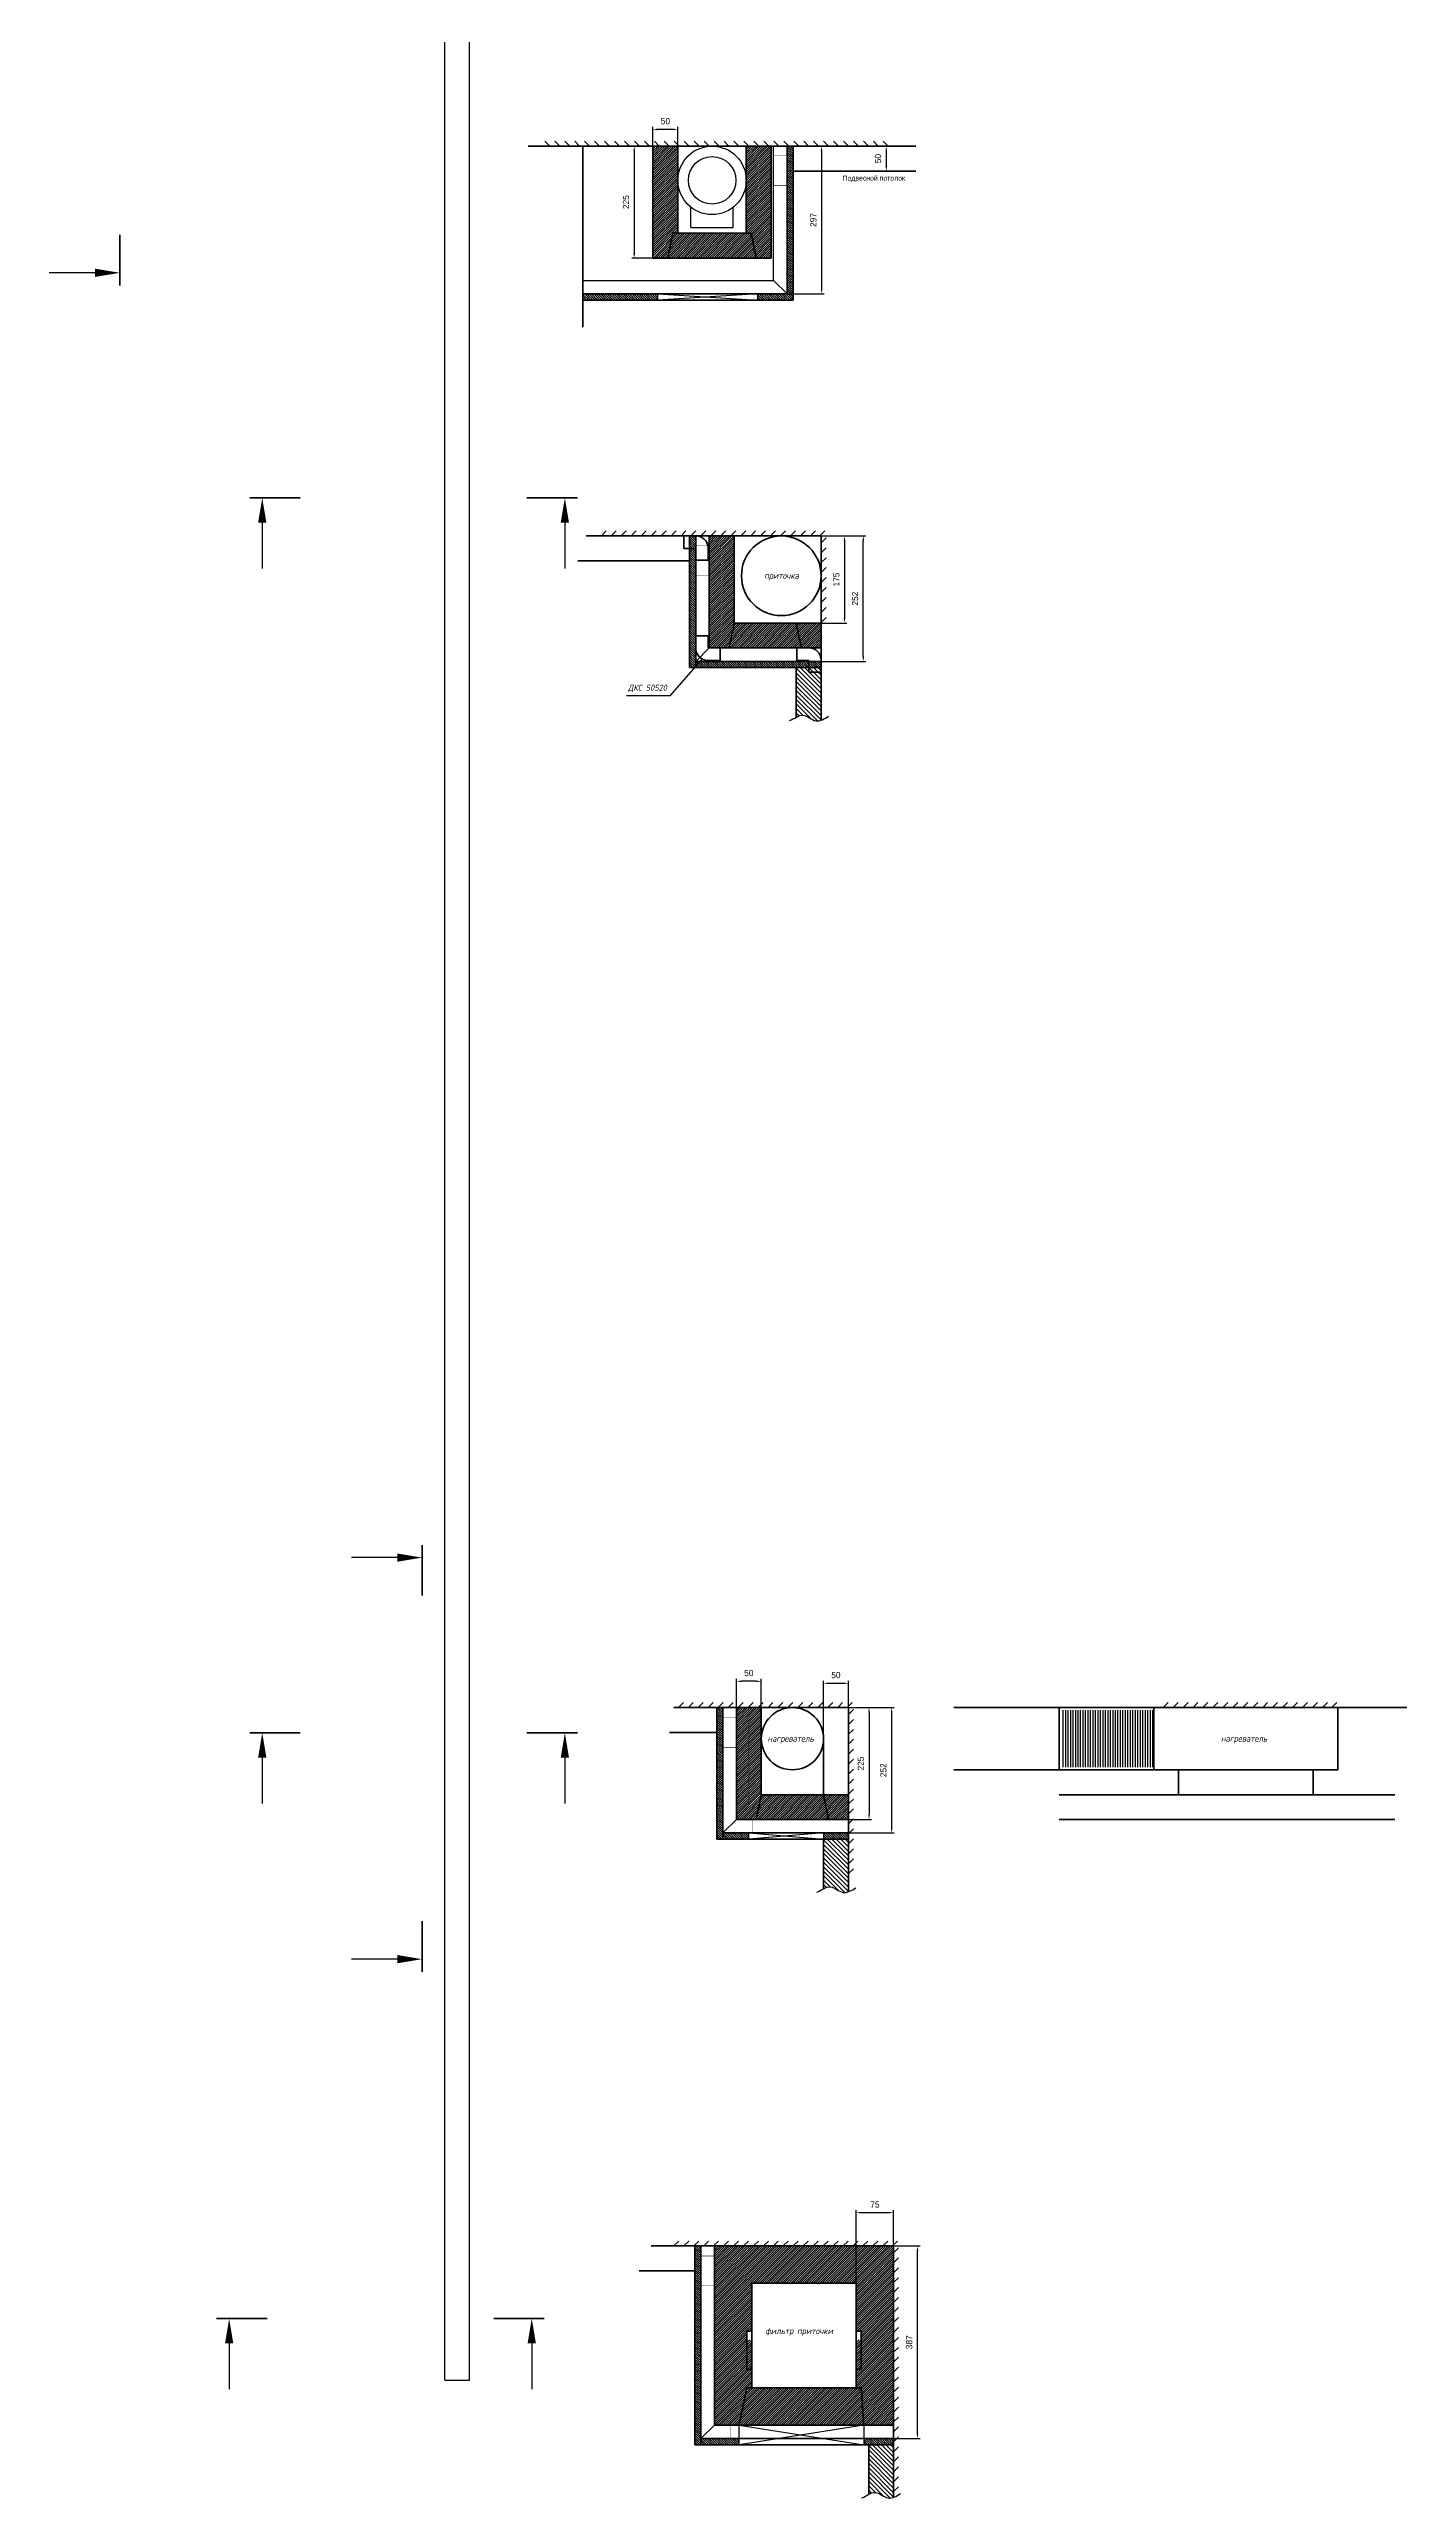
# Model space of a CAD drawing. Header units: millimetres. Extents: x 4451 to 17509, y 2501 to 27511.
# Drawn here: x 7056 to 9784, y 2501 to 7424 of the extents above; entities that cross this region are included whole.
import ezdxf

# ---------------------------------------------------------------- set-up
doc = ezdxf.new("R2010")
doc.units = ezdxf.units.MM
doc.header["$PDMODE"] = 34
doc.header["$PDSIZE"] = 50
doc.layers.add('10 Перегородки', color=7, linetype='Continuous')
doc.layers.add('12 Разрезы', color=7, linetype='Continuous')
doc.styles.get("Standard").update_dxf_attribs({"font": 'Ubuntu-R.ttf'})
doc.styles.add('ГОСТ-ISOCPEUR', font='isocpeui.ttf', dxfattribs={"width": 0.8})
doc.dimstyles.new('ISO-25', dxfattribs={"dimtxt": 2.5, "dimasz": 2.5, "dimexe": 1.25, "dimexo": 0.625, "dimtad": 1, "dimtxsty": 'Standard', "dimcen": 2.5, "dimadec": 0, "dimazin": 0, "dimtfac": 1, "dimtmove": 0, "dimatfit": 3, "dimfxl": 1, "dimarcsym": 0})

# ---------------------------------------------------------------- blocks, each defined once
blk = doc.blocks.new('*D345')
at = {"layer": '12 Разрезы', "color": 0, "lineweight": -2}
for p, q in [((8752.8, 3009.6), (8805.9, 3009.6)), ((8800.9, 2632.6), (8800.9, 2999.6)), ((8752.8, 2622.6), (8805.9, 2622.6))]:
    blk.add_line(p, q, dxfattribs=at)
at = {"layer": '12 Разрезы', "color": 0}
for points in [[(8802.5, 2999.6), (8799.2, 2999.6), (8800.9, 3009.6)], [(8799.2, 2632.6), (8802.5, 2632.6), (8800.9, 2622.6)]]:
    blk.add_solid(points, dxfattribs=at)
at = {"layer": 'Defpoints', "color": 0}
for p in [(8752.8, 3009.6), (8800.9, 3009.6), (8752.8, 2622.6)]:
    blk.add_point(p, dxfattribs=at)
at = {"layer": '12 Разрезы', "color": 0, "insert": (8784.3, 2816.1), "char_height": 12.5, "attachment_point": 5, "rotation": 90}
blk.add_mtext('387', dxfattribs=at)
blk = doc.blocks.new('*D349')
at = {"layer": '12 Разрезы', "color": 0, "lineweight": -2}
for p, q in [((8662, 4091.5), (8754, 4091.5)), ((8749, 3849.5), (8749, 4081.5)), ((8662, 3839.5), (8754, 3839.5))]:
    blk.add_line(p, q, dxfattribs=at)
at = {"layer": '12 Разрезы', "color": 0}
for points in [[(8750.6, 4081.5), (8747.3, 4081.5), (8749, 4091.5)], [(8747.3, 3849.5), (8750.6, 3849.5), (8749, 3839.5)]]:
    blk.add_solid(points, dxfattribs=at)
at = {"layer": 'Defpoints', "color": 0}
for p in [(8662, 4091.5), (8749, 4091.5), (8662, 3839.5)]:
    blk.add_point(p, dxfattribs=at)
at = {"layer": '12 Разрезы', "color": 0, "insert": (8732.4, 3965.5), "char_height": 12.5, "attachment_point": 5, "rotation": 90}
blk.add_mtext('252', dxfattribs=at)
blk = doc.blocks.new('*D351')
at = {"layer": '12 Разрезы', "color": 0, "lineweight": -2}
for p, q in [((8607.3, 6445.7), (8697, 6445.7)), ((8692, 6203.7), (8692, 6435.7)), ((8607.3, 6193.7), (8697, 6193.7))]:
    blk.add_line(p, q, dxfattribs=at)
at = {"layer": '12 Разрезы', "color": 0}
for points in [[(8693.7, 6435.7), (8690.3, 6435.7), (8692, 6445.7)], [(8690.3, 6203.7), (8693.7, 6203.7), (8692, 6193.7)]]:
    blk.add_solid(points, dxfattribs=at)
at = {"layer": 'Defpoints', "color": 0}
for p in [(8607.3, 6445.7), (8692, 6445.7), (8607.3, 6193.7)]:
    blk.add_point(p, dxfattribs=at)
at = {"layer": '12 Разрезы', "color": 0, "insert": (8675.5, 6319.7), "char_height": 12.5, "attachment_point": 5, "rotation": 90}
blk.add_mtext('252', dxfattribs=at)
blk = doc.blocks.new('ДКС 50520')
at = {"lineweight": -2}
for p, q in [((-1462.9, -328.8), (-1437.9, -328.8)), ((-1462.9, -353.3), (-1462.9, -328.8)), ((-1437.9, -328.8), (-1437.9, -352.8)), ((-1438.4, -377.8), (-1413.9, -377.8)), ((-1437.9, -352.8), (-1413.9, -352.8)), ((-1413.9, -377.8), (-1413.9, -352.8))]:
    blk.add_line(p, q, dxfattribs=at)
blk.add_arc((-1438.4, -353.3), 24.5, 180, 270, dxfattribs=at)
blk = doc.blocks.new('*D411')
at = {"layer": '12 Разрезы', "color": 0, "lineweight": -2}
for p, q in [((8797.4, 7229), (8733.1, 7229)), ((8738.1, 7219), (8738.1, 7189)), ((8797.4, 7179), (8733.1, 7179))]:
    blk.add_line(p, q, dxfattribs=at)
at = {"layer": '12 Разрезы', "color": 0}
for points in [[(8739.8, 7219), (8736.5, 7219), (8738.1, 7229)], [(8736.5, 7189), (8739.8, 7189), (8738.1, 7179)]]:
    blk.add_solid(points, dxfattribs=at)
at = {"layer": 'Defpoints', "color": 0}
for p in [(8797.4, 7229), (8738.1, 7179), (8797.4, 7179)]:
    blk.add_point(p, dxfattribs=at)
at = {"layer": '12 Разрезы', "color": 0, "insert": (8721.6, 7204), "char_height": 12.5, "attachment_point": 5, "rotation": 90}
blk.add_mtext('50', dxfattribs=at)
blk = doc.blocks.new('*D412')
at = {"layer": '12 Разрезы', "color": 0, "lineweight": -2}
for p, q in [((8538.8, 7229), (8613.2, 7229)), ((8608.2, 7219), (8608.2, 6942)), ((8538.8, 6932), (8613.2, 6932))]:
    blk.add_line(p, q, dxfattribs=at)
at = {"layer": '12 Разрезы', "color": 0}
for points in [[(8609.8, 7219), (8606.5, 7219), (8608.2, 7229)], [(8606.5, 6942), (8609.8, 6942), (8608.2, 6932)]]:
    blk.add_solid(points, dxfattribs=at)
at = {"layer": 'Defpoints', "color": 0}
for p in [(8538.8, 7229), (8538.8, 6932), (8608.2, 6932)]:
    blk.add_point(p, dxfattribs=at)
at = {"layer": '12 Разрезы', "color": 0, "insert": (8591.8, 7080.5), "char_height": 12.5, "attachment_point": 5, "rotation": 90}
blk.add_mtext('297', dxfattribs=at)
blk = doc.blocks.new('*D413')
at = {"layer": '12 Разрезы', "color": 0, "lineweight": -2}
for p, q in [((8612, 4029), (8612, 4145.2)), ((8622, 4140.2), (8652, 4140.2)), ((8662, 4029), (8662, 4145.2))]:
    blk.add_line(p, q, dxfattribs=at)
at = {"layer": '12 Разрезы', "color": 0}
for points in [[(8622, 4141.9), (8622, 4138.5), (8612, 4140.2)], [(8652, 4138.5), (8652, 4141.9), (8662, 4140.2)]]:
    blk.add_solid(points, dxfattribs=at)
at = {"layer": 'Defpoints', "color": 0}
for p in [(8662, 4140.2), (8612, 4029), (8662, 4029)]:
    blk.add_point(p, dxfattribs=at)
at = {"layer": '12 Разрезы', "color": 0, "insert": (8637, 4156.7), "char_height": 12.5, "attachment_point": 5}
blk.add_mtext('50', dxfattribs=at)
blk = doc.blocks.new('*D414')
at = {"layer": '12 Разрезы', "color": 0, "lineweight": -2}
for p, q in [((8437, 4091.5), (8437, 4149.2)), ((8477, 4144.2), (8447, 4144.2)), ((8487, 4091.5), (8487, 4149.2))]:
    blk.add_line(p, q, dxfattribs=at)
at = {"layer": '12 Разрезы', "color": 0}
for points in [[(8447, 4145.9), (8447, 4142.6), (8437, 4144.2)], [(8477, 4142.6), (8477, 4145.9), (8487, 4144.2)]]:
    blk.add_solid(points, dxfattribs=at)
at = {"layer": 'Defpoints', "color": 0}
for p in [(8437, 4144.2), (8437, 4091.5), (8487, 4091.5)]:
    blk.add_point(p, dxfattribs=at)
at = {"layer": '12 Разрезы', "color": 0, "insert": (8462, 4160.8), "char_height": 12.5, "attachment_point": 5}
blk.add_mtext('50', dxfattribs=at)
blk = doc.blocks.new('*D415')
at = {"layer": '12 Разрезы', "color": 0, "lineweight": -2}
for p, q in [((8677.8, 2934.6), (8677.8, 3081.6)), ((8687.8, 3076.6), (8742.8, 3076.6)), ((8752.8, 2935.9), (8752.8, 3081.6))]:
    blk.add_line(p, q, dxfattribs=at)
at = {"layer": '12 Разрезы', "color": 0}
for points in [[(8687.8, 3078.2), (8687.8, 3074.9), (8677.8, 3076.6)], [(8742.8, 3074.9), (8742.8, 3078.2), (8752.8, 3076.6)]]:
    blk.add_solid(points, dxfattribs=at)
at = {"layer": 'Defpoints', "color": 0}
for p in [(8752.8, 3076.6), (8677.8, 2934.6), (8752.8, 2935.9)]:
    blk.add_point(p, dxfattribs=at)
at = {"layer": '12 Разрезы', "color": 0, "insert": (8715.3, 3092.9), "char_height": 12.5, "attachment_point": 5}
blk.add_mtext('75', dxfattribs=at)
blk = doc.blocks.new('*D417')
at = {"layer": '12 Разрезы', "color": 0, "lineweight": -2}
for p, q in [((8662, 4091.5), (8708.5, 4091.5)), ((8703.5, 4081.5), (8703.5, 3876.5)), ((8662, 3866.5), (8708.5, 3866.5))]:
    blk.add_line(p, q, dxfattribs=at)
at = {"layer": '12 Разрезы', "color": 0}
for points in [[(8705.1, 4081.5), (8701.8, 4081.5), (8703.5, 4091.5)], [(8701.8, 3876.5), (8705.1, 3876.5), (8703.5, 3866.5)]]:
    blk.add_solid(points, dxfattribs=at)
at = {"layer": 'Defpoints', "color": 0}
for p in [(8662, 4091.5), (8662, 3866.5), (8703.5, 3866.5)]:
    blk.add_point(p, dxfattribs=at)
at = {"layer": '12 Разрезы', "color": 0, "insert": (8686.9, 3979), "char_height": 12.5, "attachment_point": 5, "rotation": 90}
blk.add_mtext('225', dxfattribs=at)
blk = doc.blocks.new('*D418')
at = {"layer": '12 Разрезы', "color": 0, "lineweight": -2}
for p, q in [((8607.3, 6445.7), (8659.2, 6445.7)), ((8654.2, 6435.7), (8654.2, 6280.7)), ((8607.3, 6270.7), (8659.2, 6270.7))]:
    blk.add_line(p, q, dxfattribs=at)
at = {"layer": '12 Разрезы', "color": 0}
for points in [[(8655.9, 6435.7), (8652.5, 6435.7), (8654.2, 6445.7)], [(8652.5, 6280.7), (8655.9, 6280.7), (8654.2, 6270.7)]]:
    blk.add_solid(points, dxfattribs=at)
at = {"layer": 'Defpoints', "color": 0}
for p in [(8607.3, 6445.7), (8607.3, 6270.7), (8654.2, 6270.7)]:
    blk.add_point(p, dxfattribs=at)
at = {"layer": '12 Разрезы', "color": 0, "insert": (8637.8, 6358.2), "char_height": 12.5, "attachment_point": 5, "rotation": 90}
blk.add_mtext('175', dxfattribs=at)
blk = doc.blocks.new('*D419')
at = {"layer": '12 Разрезы', "color": 0, "lineweight": -2}
for p, q in [((8269.5, 7229), (8269.5, 7267.6)), ((8309.5, 7262.6), (8279.5, 7262.6)), ((8319.5, 7229), (8319.5, 7267.6))]:
    blk.add_line(p, q, dxfattribs=at)
at = {"layer": '12 Разрезы', "color": 0}
for points in [[(8279.5, 7264.3), (8279.5, 7260.9), (8269.5, 7262.6)], [(8309.5, 7260.9), (8309.5, 7264.3), (8319.5, 7262.6)]]:
    blk.add_solid(points, dxfattribs=at)
at = {"layer": 'Defpoints', "color": 0}
for p in [(8269.5, 7262.6), (8269.5, 7229), (8319.5, 7229)]:
    blk.add_point(p, dxfattribs=at)
at = {"layer": '12 Разрезы', "color": 0, "insert": (8294.5, 7279.1), "char_height": 12.5, "attachment_point": 5}
blk.add_mtext('50', dxfattribs=at)
blk = doc.blocks.new('*D420')
at = {"layer": '12 Разрезы', "color": 0, "lineweight": -2}
for p, q in [((8269.5, 7229), (8226.8, 7229)), ((8231.8, 7219), (8231.8, 7014)), ((8269.5, 7004), (8226.8, 7004))]:
    blk.add_line(p, q, dxfattribs=at)
at = {"layer": '12 Разрезы', "color": 0}
for points in [[(8233.5, 7219), (8230.1, 7219), (8231.8, 7229)], [(8230.1, 7014), (8233.5, 7014), (8231.8, 7004)]]:
    blk.add_solid(points, dxfattribs=at)
at = {"layer": 'Defpoints', "color": 0}
for p in [(8269.5, 7229), (8231.8, 7004), (8269.5, 7004)]:
    blk.add_point(p, dxfattribs=at)
at = {"layer": '12 Разрезы', "color": 0, "insert": (8215.3, 7116.5), "char_height": 12.5, "attachment_point": 5, "rotation": 90}
blk.add_mtext('225', dxfattribs=at)

msp = doc.modelspace()

# ---------------------------------------------------------------- hatches: boundary and pattern name
at = {"layer": '12 Разрезы'}
h = msp.add_hatch(dxfattribs=at)
h.set_pattern_fill('ANSI31', color=252, angle=90, style=0)
h.paths.add_polyline_path([(8279.261, 6919.503), (8279.261, 6932.003), (8128.761, 6932.003), (8128.761, 6919.503)])
h.paths.add_polyline_path([(8551.261, 6919.503), (8551.261, 7229.003), (8538.761, 7229.003), (8538.761, 6932.003), (8479.261, 6932.003), (8479.261, 6919.503)])
h = msp.add_hatch(dxfattribs=at)
h.set_pattern_fill('ANSI31', color=252, style=0)
h.paths.add_polyline_path([(8319.511, 7004.003), (8319.511, 7229.003), (8269.511, 7229.003), (8269.511, 7004.003)])
h.paths.add_polyline_path([(8457.011, 7004.003), (8457.011, 7054.003), (8319.511, 7054.003), (8319.511, 7004.003)])
h.paths.add_polyline_path([(8507.011, 7004.003), (8507.011, 7229.003), (8457.011, 7229.003), (8457.011, 7004.003)])
h = msp.add_hatch(dxfattribs=at)
h.set_pattern_fill('ANSI31', color=252, angle=90, style=0)
h.set_pattern_definition([(135, (-1874.4603, 2347.1784), (-2.245064, -2.245064), [])])
h.paths.add_polyline_path([(8355.286, 6181.233), (8355.286, 6445.733), (8342.786, 6445.733), (8342.786, 6181.233)])
h.paths.add_polyline_path([(8607.286, 6181.233), (8607.286, 6193.733), (8579.286, 6193.733), (8355.286, 6193.733), (8355.286, 6181.233)])
h = msp.add_hatch(dxfattribs=at)
h.set_pattern_fill('ANSI31', color=252, style=0)
h.set_pattern_definition([(45, (-54.7523, 2354.2743), (-2.245064, 2.245064), [])])
h.paths.add_polyline_path([(8391.786, 6425.733), (8391.786, 6445.733), (8382.286, 6445.733), (8382.286, 6425.733)])
h.paths.add_polyline_path([(8432.286, 6235.733), (8432.286, 6445.733), (8391.786, 6445.733), (8391.786, 6417.733), (8391.786, 6235.733)])
h.paths.add_polyline_path([(8391.786, 6365.733), (8391.786, 6425.733), (8382.286, 6425.733), (8382.286, 6365.733)])
h.paths.add_polyline_path([(8391.786, 6268.733), (8391.786, 6365.733), (8382.286, 6365.733), (8382.286, 6268.733)])
h.paths.add_polyline_path([(8391.786, 6235.733), (8391.786, 6268.733), (8382.286, 6268.733), (8382.286, 6226.233)])
h.paths.add_polyline_path([(8391.786, 6220.733), (8391.786, 6235.733), (8382.286, 6226.233), (8382.286, 6220.733)])
h.paths.add_polyline_path([(8432.286, 6220.733), (8432.286, 6235.733), (8391.786, 6235.733), (8391.786, 6220.733)])
h.paths.add_polyline_path([(8607.286, 6235.733), (8607.286, 6270.733), (8432.286, 6270.733), (8432.286, 6235.733), (8601.786, 6235.733)])
h.paths.add_polyline_path([(8607.286, 6220.733), (8607.286, 6235.733), (8601.786, 6235.733), (8432.286, 6235.733), (8432.286, 6220.733)])
at = {"layer": '12 Разрезы', "lineweight": -2}
h = msp.add_hatch(dxfattribs=at)
h.set_pattern_fill('ANSI31', color=256, scale=2, angle=90, style=0)
h.set_pattern_definition([(135, (-145.535, 3558.61), (-4.490128, -4.490128), [])])
edge = h.paths.add_edge_path()
edge.add_line((8607.286, 6075.563), (8607.286, 6181.233))
edge.add_line((8607.286, 6181.233), (8607.286, 6181.233))
edge.add_line((8607.286, 6181.233), (8557.286, 6181.233))
edge.add_line((8557.286, 6181.233), (8557.286, 6081.563))
edge.add_spline(control_points=[(8557.286, 6081.563), (8562.009, 6084.029), (8575.265, 6089.514), (8590.984, 6072.293), (8603.733, 6074.329), (8607.286, 6075.563)], knot_values=[14.45205463, 14.45205463, 14.45205463, 14.45205463, 29.60531731, 57.29009986, 68.23790694, 68.23790694, 68.23790694, 68.23790694], degree=3, periodic=0)
at = {"layer": '12 Разрезы'}
h = msp.add_hatch(dxfattribs=at)
h.set_pattern_fill('ANSI31', color=252, angle=90, style=0)
h.paths.add_polyline_path([(8410.039, 3826.959), (8410.039, 4091.459), (8397.539, 4091.459), (8397.539, 3826.959)])
h.paths.add_polyline_path([(8462.039, 3826.959), (8462.039, 3839.459), (8410.039, 3839.459), (8410.039, 3826.959)])
h.paths.add_polyline_path([(8662.039, 3826.959), (8662.039, 3839.459), (8612.039, 3839.459), (8612.039, 3826.959)])
h = msp.add_hatch(dxfattribs=at)
h.set_pattern_fill('ANSI31', color=252, style=0)
h.paths.add_polyline_path([(8446.539, 4071.459), (8446.539, 4091.459), (8437.039, 4091.459), (8437.039, 4071.459)])
h.paths.add_polyline_path([(8487.039, 3881.459), (8487.039, 4091.459), (8446.539, 4091.459), (8446.539, 4063.459), (8446.539, 3881.459)])
h.paths.add_polyline_path([(8446.539, 4011.459), (8446.539, 4071.459), (8437.039, 4071.459), (8437.039, 4011.459)])
h.paths.add_polyline_path([(8446.539, 3914.459), (8446.539, 4011.459), (8437.039, 4011.459), (8437.039, 3914.459)])
h.paths.add_polyline_path([(8446.539, 3881.459), (8446.539, 3914.459), (8437.039, 3914.459), (8437.039, 3871.959)])
h.paths.add_polyline_path([(8446.539, 3866.459), (8446.539, 3881.459), (8437.039, 3871.959), (8437.039, 3866.459)])
h.paths.add_polyline_path([(8487.039, 3866.459), (8487.039, 3881.459), (8446.539, 3881.459), (8446.539, 3866.459)])
h.paths.add_polyline_path([(8662.039, 3881.459), (8662.039, 3916.459), (8487.039, 3916.459), (8487.039, 3881.459), (8656.539, 3881.459)])
h.paths.add_polyline_path([(8662.039, 3866.459), (8662.039, 3881.459), (8656.539, 3881.459), (8487.039, 3881.459), (8487.039, 3866.459)])
at = {"layer": '12 Разрезы', "lineweight": -2}
h = msp.add_hatch(dxfattribs=at)
h.set_pattern_fill('ANSI31', color=256, scale=2, angle=90, style=0)
h.set_pattern_definition([(135, (-90.7825, 1204.336), (-4.490128, -4.490128), [])])
edge = h.paths.add_edge_path()
edge.add_line((8662.039, 3721.289), (8662.039, 3826.959))
edge.add_line((8662.039, 3826.959), (8662.039, 3826.959))
edge.add_line((8662.039, 3826.959), (8612.039, 3826.959))
edge.add_line((8612.039, 3826.959), (8612.039, 3727.289))
edge.add_spline(control_points=[(8612.039, 3727.289), (8616.762, 3729.754), (8630.018, 3735.239), (8645.736, 3718.019), (8658.486, 3720.055), (8662.039, 3721.289)], knot_values=[14.45205463, 14.45205463, 14.45205463, 14.45205463, 29.60531731, 57.29009986, 68.23790694, 68.23790694, 68.23790694, 68.23790694], degree=3, periodic=0)
at = {"layer": '12 Разрезы'}
h = msp.add_hatch(dxfattribs=at)
h.set_pattern_fill('ANSI31', color=252, angle=90, style=0)
h.paths.add_polyline_path([(8365.821, 2622.623), (8365.821, 3009.623), (8353.321, 3009.623), (8353.321, 2610.123), (8365.821, 2610.123)])
h.paths.add_polyline_path([(8442.821, 2610.123), (8442.821, 2622.623), (8365.821, 2622.623), (8365.821, 2610.123)])
h.paths.add_polyline_path([(8752.821, 2610.123), (8752.821, 2622.623), (8692.821, 2622.623), (8692.821, 2610.123)])
h = msp.add_hatch(dxfattribs=at)
h.set_pattern_fill('ANSI31', color=252, style=0)
h.set_pattern_definition([(45, (10026.686, 3090.6158), (-2.245064, 2.245064), [])])
h.paths.add_polyline_path([(8752.821, 2649.623), (8752.821, 3009.623), (8392.821, 3009.623), (8392.821, 2649.623)])
h.paths.add_polyline_path([(8457.821, 2820.866), (8457.821, 2838.381), (8467.821, 2838.381), (8467.821, 2934.623), (8677.821, 2934.623), (8677.821, 2838.381), (8687.821, 2838.381), (8687.821, 2820.866), (8677.821, 2820.866), (8677.821, 2724.623), (8467.821, 2724.623), (8467.821, 2820.866)], flags=16)
at = {"layer": '12 Разрезы', "lineweight": -2}
h = msp.add_hatch(dxfattribs=at)
h.set_pattern_fill('ANSI31', color=256, scale=2, angle=90, style=0)
h.set_pattern_definition([(135, (0, -12.5), (-4.490128, -4.490128), [])])
edge = h.paths.add_edge_path()
edge.add_line((8752.821, 2504.453), (8752.821, 2610.123))
edge.add_line((8752.821, 2610.123), (8752.821, 2610.123))
edge.add_line((8752.821, 2610.123), (8702.821, 2610.123))
edge.add_line((8702.821, 2610.123), (8702.821, 2510.453))
edge.add_spline(control_points=[(8702.821, 2510.453), (8707.544, 2512.919), (8720.8, 2518.404), (8736.518, 2501.183), (8749.268, 2503.219), (8752.821, 2504.453)], knot_values=[14.45205463, 14.45205463, 14.45205463, 14.45205463, 29.60531731, 57.29009986, 68.23790694, 68.23790694, 68.23790694, 68.23790694], degree=3, periodic=0)

# ---------------------------------------------------------------- linework, layer by layer
at = {"layer": '10 Перегородки', "color": 3, "linetype": 'Continuous', "ltscale": 10}
for p, q in [((7851.234, 2740.115), (7851.234, 7510.115)), ((7901.234, 2740.115), (7901.234, 7510.115)), ((7851.234, 2740.115), (7901.234, 2740.115))]:
    msp.add_line(p, q, dxfattribs=at)
at = {"layer": '12 Разрезы'}
for p, q in [((8052.229, 7238.96), (8062.187, 7229.003)), ((8072.229, 7238.96), (8082.187, 7229.003)), ((8092.229, 7238.96), (8102.187, 7229.003)), ((8112.229, 7238.96), (8122.187, 7229.003)), ((8132.229, 7238.96), (8142.187, 7229.003)), ((8152.229, 7238.96), (8162.187, 7229.003)), ((8172.229, 7238.96), (8182.187, 7229.003)), ((8192.229, 7238.96), (8202.187, 7229.003)), ((8212.229, 7238.96), (8222.187, 7229.003)), ((8232.229, 7238.96), (8242.187, 7229.003)), ((8252.229, 7238.96), (8262.187, 7229.003)), ((8272.229, 7238.96), (8282.187, 7229.003)), ((8292.229, 7238.96), (8302.187, 7229.003)), ((8312.229, 7238.96), (8322.187, 7229.003)), ((8332.229, 7238.96), (8342.187, 7229.003)), ((8352.229, 7238.96), (8362.187, 7229.003)), ((8372.229, 7238.96), (8382.187, 7229.003)), ((8392.229, 7238.96), (8402.187, 7229.003)), ((8412.229, 7238.96), (8422.187, 7229.003)), ((8432.229, 7238.96), (8442.187, 7229.003)), ((8452.229, 7238.96), (8462.187, 7229.003)), ((8472.229, 7238.96), (8482.187, 7229.003)), ((8492.229, 7238.96), (8502.187, 7229.003)), ((8512.229, 7238.96), (8522.187, 7229.003)), ((8532.229, 7238.96), (8542.187, 7229.003)), ((8552.229, 7238.96), (8562.187, 7229.003)), ((8572.229, 7238.96), (8582.187, 7229.003)), ((8592.229, 7238.96), (8602.187, 7229.003)), ((8612.229, 7238.96), (8622.187, 7229.003)), ((8632.229, 7238.96), (8642.187, 7229.003)), ((8652.229, 7238.96), (8662.187, 7229.003)), ((8672.229, 7238.96), (8682.187, 7229.003)), ((8692.229, 7238.96), (8702.187, 7229.003)), ((8712.229, 7238.96), (8722.187, 7229.003)), ((8732.229, 7238.96), (8742.187, 7229.003)), ((7148.28, 6974.454), (7056.203, 6974.454)), ((7484.583, 6472.247), (7484.583, 6380.169)), ((8092.438, 6472.247), (8092.438, 6380.169)), ((8175.755, 6455.691), (8165.798, 6445.733)), ((8195.755, 6455.691), (8185.798, 6445.733)), ((8215.755, 6455.691), (8205.798, 6445.733)), ((8235.755, 6455.691), (8225.798, 6445.733)), ((8255.755, 6455.691), (8245.798, 6445.733)), ((8275.755, 6455.691), (8265.798, 6445.733)), ((8295.755, 6455.691), (8285.798, 6445.733)), ((8315.755, 6455.691), (8305.798, 6445.733)), ((8335.755, 6455.691), (8325.798, 6445.733)), ((8355.755, 6455.691), (8345.798, 6445.733)), ((8375.755, 6455.691), (8365.798, 6445.733)), ((8395.755, 6455.691), (8385.798, 6445.733)), ((8415.755, 6455.691), (8405.798, 6445.733)), ((8435.755, 6455.691), (8425.798, 6445.733)), ((8455.755, 6455.691), (8445.798, 6445.733)), ((8475.755, 6455.691), (8465.798, 6445.733)), ((8495.755, 6455.691), (8485.798, 6445.733)), ((8515.755, 6455.691), (8505.798, 6445.733)), ((8535.755, 6455.691), (8525.798, 6445.733)), ((8555.755, 6455.691), (8545.798, 6445.733)), ((8575.755, 6455.691), (8565.798, 6445.733)), ((8595.755, 6455.691), (8585.798, 6445.733)), ((8614.83, 6455.691), (8604.872, 6445.733)), ((8617.244, 6441.994), (8607.286, 6432.037)), ((8617.244, 6421.994), (8607.286, 6412.037)), ((8617.244, 6401.994), (8607.286, 6392.037)), ((8617.244, 6381.994), (8607.286, 6372.037)), ((8617.244, 6361.994), (8607.286, 6352.037)), ((8617.244, 6341.994), (8607.286, 6332.037)), ((8617.244, 6321.994), (8607.286, 6312.037)), ((8617.244, 6301.994), (8607.286, 6292.037)), ((8617.244, 6281.994), (8607.286, 6272.037)), ((8368.132, 6198.683), (8303.374, 6124.38)), ((8303.374, 6124.38), (8215.972, 6124.38)), ((7755.711, 4392.804), (7663.634, 4392.804)), ((8330.508, 4101.416), (8320.55, 4091.459)), ((8350.508, 4101.416), (8340.55, 4091.459)), ((8370.508, 4101.416), (8360.55, 4091.459)), ((8390.508, 4101.416), (8380.55, 4091.459)), ((8410.508, 4101.416), (8400.55, 4091.459)), ((8430.508, 4101.416), (8420.55, 4091.459)), ((8450.508, 4101.416), (8440.55, 4091.459)), ((8470.508, 4101.416), (8460.55, 4091.459)), ((8490.508, 4101.416), (8480.55, 4091.459)), ((8510.508, 4101.416), (8500.55, 4091.459)), ((8530.508, 4101.416), (8520.55, 4091.459)), ((8550.508, 4101.416), (8540.55, 4091.459)), ((8570.508, 4101.416), (8560.55, 4091.459)), ((8590.508, 4101.416), (8580.55, 4091.459)), ((8610.508, 4101.416), (8600.55, 4091.459)), ((8630.508, 4101.416), (8620.55, 4091.459)), ((8650.508, 4101.416), (8640.55, 4091.459)), ((8669.582, 4101.416), (8659.625, 4091.459)), ((8671.996, 4087.72), (8662.039, 4077.762)), ((9092.948, 4086.459), (9092.948, 3971.459)), ((9097.948, 4086.459), (9097.948, 3971.459)), ((9102.948, 4086.459), (9102.948, 3971.459)), ((9107.948, 4086.459), (9107.948, 3971.459)), ((9112.948, 4086.459), (9112.948, 3971.459)), ((9117.948, 4086.459), (9117.948, 3971.459)), ((9122.948, 4086.459), (9122.948, 3971.459)), ((9127.948, 4086.459), (9127.948, 3971.459)), ((9132.948, 4086.459), (9132.948, 3971.459)), ((9137.948, 4086.459), (9137.948, 3971.459)), ((9142.948, 4086.459), (9142.948, 3971.459)), ((9147.948, 4086.459), (9147.948, 3971.459)), ((9152.948, 4086.459), (9152.948, 3971.459)), ((9157.948, 4086.459), (9157.948, 3971.459)), ((9162.948, 4086.459), (9162.948, 3971.459)), ((9167.948, 4086.459), (9167.948, 3971.459)), ((9172.948, 4086.459), (9172.948, 3971.459)), ((9177.948, 4086.459), (9177.948, 3971.459)), ((9182.948, 4086.459), (9182.948, 3971.459)), ((9187.948, 4086.459), (9187.948, 3971.459)), ((9192.948, 4086.459), (9192.948, 3971.459)), ((9197.948, 4086.459), (9197.948, 3971.459)), ((9202.948, 4086.459), (9202.948, 3971.459)), ((9207.948, 4086.459), (9207.948, 3971.459)), ((9212.948, 4086.459), (9212.948, 3971.459)), ((9217.948, 4086.459), (9217.948, 3971.459)), ((9222.948, 4086.459), (9222.948, 3971.459)), ((9227.948, 4086.459), (9227.948, 3971.459)), ((9232.948, 4086.459), (9232.948, 3971.459)), ((9237.948, 4086.459), (9237.948, 3971.459)), ((9242.948, 4086.459), (9242.948, 3971.459)), ((9247.948, 4086.459), (9247.948, 3971.459)), ((9252.948, 4086.459), (9252.948, 3971.459)), ((9257.948, 4086.459), (9257.948, 3971.459)), ((9262.948, 4086.459), (9262.948, 3971.459)), ((9267.948, 4086.459), (9267.948, 3971.459)), ((9272.948, 4086.459), (9272.948, 3971.459)), ((9304.279, 4101.416), (9294.322, 4091.459)), ((9324.279, 4101.416), (9314.322, 4091.459)), ((9344.279, 4101.416), (9334.322, 4091.459)), ((9364.279, 4101.416), (9354.322, 4091.459)), ((9384.279, 4101.416), (9374.322, 4091.459)), ((9404.279, 4101.416), (9394.322, 4091.459)), ((9424.279, 4101.416), (9414.322, 4091.459)), ((9444.279, 4101.416), (9434.322, 4091.459)), ((9464.279, 4101.416), (9454.322, 4091.459)), ((9484.279, 4101.416), (9474.322, 4091.459)), ((9504.279, 4101.416), (9494.322, 4091.459)), ((9524.279, 4101.416), (9514.322, 4091.459)), ((9544.279, 4101.416), (9534.322, 4091.459)), ((9564.279, 4101.416), (9554.322, 4091.459)), ((9584.279, 4101.416), (9574.322, 4091.459)), ((9604.279, 4101.416), (9594.322, 4091.459)), ((9624.279, 4101.416), (9614.322, 4091.459)), ((9643.353, 4101.416), (9633.396, 4091.459)), ((8671.996, 4067.72), (8662.039, 4057.762)), ((8671.996, 4047.72), (8662.039, 4037.762)), ((7484.583, 3990.702), (7484.583, 3898.625)), ((8092.438, 3990.702), (8092.438, 3898.625)), ((8671.996, 4027.72), (8662.039, 4017.762)), ((8671.996, 4007.72), (8662.039, 3997.762)), ((8671.996, 3987.72), (8662.039, 3977.762)), ((8671.996, 3967.72), (8662.039, 3957.762)), ((8671.996, 3947.72), (8662.039, 3937.762)), ((8671.996, 3927.72), (8662.039, 3917.762)), ((8671.996, 3907.72), (8662.039, 3897.762)), ((8671.996, 3887.72), (8662.039, 3877.762)), ((8671.996, 3867.72), (8662.039, 3857.762)), ((8671.996, 3847.72), (8662.039, 3837.762)), ((8671.996, 3827.72), (8662.039, 3817.762)), ((8671.996, 3807.72), (8662.039, 3797.762)), ((8671.996, 3787.72), (8662.039, 3777.762)), ((8671.996, 3767.72), (8662.039, 3757.762)), ((7755.711, 3585.923), (7663.634, 3585.923)), ((8321.29, 3019.581), (8311.333, 3009.623)), ((8341.29, 3019.581), (8331.333, 3009.623)), ((8361.29, 3019.581), (8351.333, 3009.623)), ((8381.29, 3019.581), (8371.333, 3009.623)), ((8401.29, 3019.581), (8391.333, 3009.623)), ((8421.29, 3019.581), (8411.333, 3009.623)), ((8441.29, 3019.581), (8431.333, 3009.623)), ((8461.29, 3019.581), (8451.333, 3009.623)), ((8481.29, 3019.581), (8471.333, 3009.623)), ((8501.29, 3019.581), (8491.333, 3009.623)), ((8521.29, 3019.581), (8511.333, 3009.623)), ((8541.29, 3019.581), (8531.333, 3009.623)), ((8561.29, 3019.581), (8551.333, 3009.623)), ((8581.29, 3019.581), (8571.333, 3009.623)), ((8601.29, 3019.581), (8591.333, 3009.623)), ((8621.29, 3019.581), (8611.333, 3009.623)), ((8641.29, 3019.581), (8631.333, 3009.623)), ((8661.29, 3019.581), (8651.333, 3009.623)), ((8681.29, 3019.581), (8671.333, 3009.623)), ((8701.29, 3019.581), (8691.333, 3009.623)), ((8721.29, 3019.581), (8711.333, 3009.623)), ((8741.29, 3019.581), (8731.333, 3009.623)), ((8760.364, 3019.581), (8750.407, 3009.623)), ((8762.778, 3005.884), (8752.821, 2995.926)), ((8762.778, 2985.884), (8752.821, 2975.926)), ((8762.778, 2965.884), (8752.821, 2955.926)), ((8762.778, 2945.884), (8752.821, 2935.926)), ((8762.778, 2925.884), (8752.821, 2915.926)), ((8762.778, 2905.884), (8752.821, 2895.926)), ((8762.778, 2885.884), (8752.821, 2875.926)), ((8762.778, 2865.884), (8752.821, 2855.926)), ((7418.087, 2813.721), (7418.087, 2721.644)), ((8025.941, 2813.721), (8025.941, 2721.644)), ((8762.778, 2845.884), (8752.821, 2835.926)), ((8762.778, 2825.884), (8752.821, 2815.926)), ((8762.778, 2805.884), (8752.821, 2795.926)), ((8762.778, 2785.884), (8752.821, 2775.926)), ((8762.778, 2765.884), (8752.821, 2755.926)), ((8762.778, 2745.884), (8752.821, 2735.926)), ((8762.778, 2725.884), (8752.821, 2715.926)), ((8762.778, 2705.884), (8752.821, 2695.926)), ((8762.778, 2685.884), (8752.821, 2675.926)), ((8762.778, 2665.884), (8752.821, 2655.926)), ((8762.778, 2645.884), (8752.821, 2635.926)), ((8762.778, 2625.884), (8752.821, 2615.926)), ((8762.778, 2605.884), (8752.821, 2595.926)), ((8762.778, 2585.884), (8752.821, 2575.926)), ((8762.778, 2565.884), (8752.821, 2555.926)), ((8762.778, 2545.884), (8752.821, 2535.926)), ((8762.778, 2545.884), (8752.821, 2535.926)), ((8762.778, 2525.884), (8752.821, 2515.926))]:
    msp.add_line(p, q, dxfattribs=at)
at = {"layer": '12 Разрезы', "lineweight": 40}
for p, q in [((8019.002, 7229.003), (8797.414, 7229.003)), ((8128.761, 6865.389), (8128.761, 7229.003)), ((8538.761, 7229.003), (8538.761, 6959.743)), ((8551.261, 7179.003), (8797.414, 7179.003)), ((8551.261, 6974.003), (8551.261, 7174.003)), ((8607.286, 6445.733), (8135.286, 6445.733)), ((8607.286, 6445.733), (8607.286, 6114.168)), ((8342.786, 6395.733), (8118.286, 6395.733)), ((8342.786, 6395.733), (8247.639, 6395.733)), ((8662.039, 4091.459), (8311.183, 4091.459)), ((8662.039, 4091.459), (8662.039, 3759.893)), ((9784.183, 4091.459), (8873.6, 4091.459)), ((9085.382, 3966.459), (9085.382, 4091.459)), ((9275.382, 3966.459), (9275.382, 4091.459)), ((9645.382, 3966.459), (9645.382, 4091.459)), ((8397.539, 4041.459), (8302.391, 4041.459)), ((8873.6, 3966.459), (9645.382, 3966.459)), ((9325.382, 3916.459), (9325.382, 3966.459)), ((9595.382, 3916.459), (9595.382, 3966.459)), ((9325.382, 3916.459), (9595.382, 3916.459)), ((8752.821, 3009.623), (8265.936, 3009.623)), ((8752.821, 3009.623), (8752.821, 2516.953)), ((8353.321, 2959.623), (8242.071, 2959.623)), ((8457.821, 2838.381), (8467.821, 2838.381)), ((8457.821, 2838.381), (8457.821, 2761.268)), ((8687.821, 2838.381), (8677.821, 2838.381)), ((8687.821, 2838.381), (8687.821, 2761.268)), ((8457.821, 2761.268), (8467.821, 2761.268)), ((8687.821, 2761.268), (8677.821, 2761.268))]:
    msp.add_line(p, q, dxfattribs=at)
at = {"layer": '12 Разрезы', "color": 252, "lineweight": 40}
for p, q in [((8269.511, 7004.003), (8269.511, 7229.003)), ((8319.511, 7054.003), (8319.511, 7229.003)), ((8457.011, 7054.003), (8457.011, 7229.003)), ((8507.011, 7004.003), (8507.011, 7229.003)), ((8538.761, 6932.003), (8538.761, 7229.003)), ((8538.761, 7229.003), (8551.261, 7229.003)), ((8551.261, 6919.503), (8551.261, 7229.003)), ((8319.511, 7054.003), (8457.011, 7054.003)), ((8269.511, 7004.003), (8507.011, 7004.003)), ((8538.761, 6932.003), (8128.761, 6932.003)), ((8128.761, 6919.503), (8551.261, 6919.503)), ((8342.786, 6445.733), (8342.786, 6181.233)), ((8355.286, 6445.733), (8355.286, 6181.233)), ((8382.286, 6220.733), (8382.286, 6445.733)), ((8382.286, 6445.733), (8432.286, 6445.733)), ((8432.286, 6270.733), (8432.286, 6445.733)), ((8422.286, 6220.733), (8432.286, 6270.733)), ((8432.286, 6270.733), (8607.286, 6270.733)), ((8567.286, 6220.733), (8557.286, 6270.733)), ((8607.286, 6270.733), (8607.286, 6220.733)), ((8382.286, 6220.733), (8607.286, 6220.733)), ((8342.786, 6181.233), (8607.286, 6181.233)), ((8355.286, 6193.733), (8607.286, 6193.733)), ((8397.539, 4091.459), (8397.539, 3826.959)), ((8410.039, 4091.459), (8410.039, 3826.959)), ((8437.039, 3866.459), (8437.039, 4091.459)), ((8437.039, 4091.459), (8487.039, 4091.459)), ((8487.039, 3916.459), (8487.039, 4091.459)), ((9386.31, 4091.459), (9398.81, 4091.459)), ((8477.039, 3866.459), (8487.039, 3916.459)), ((8487.039, 3916.459), (8662.039, 3916.459)), ((8622.039, 3866.459), (8612.039, 3916.459)), ((8662.039, 3916.459), (8662.039, 3866.459)), ((9085.382, 3916.459), (9759.765, 3916.459)), ((8437.039, 3866.459), (8662.039, 3866.459)), ((9085.382, 3866.459), (9759.765, 3866.459)), ((8397.539, 3826.959), (8662.039, 3826.959)), ((8410.039, 3839.459), (8662.039, 3839.459)), ((8365.821, 3009.623), (8353.321, 3009.623)), ((8392.821, 3009.623), (8392.821, 2649.623)), ((8392.821, 3009.623), (8752.821, 3009.623)), ((8752.821, 3009.623), (8752.821, 2649.623)), ((8365.821, 2622.623), (8365.821, 2610.123)), ((8392.821, 2649.623), (8752.821, 2649.623)), ((8752.821, 2610.123), (8752.821, 2622.623))]:
    msp.add_line(p, q, dxfattribs=at)
at = {"layer": '12 Разрезы', "color": 1}
for p, q in [((8345.722, 7065.253), (8345.722, 7106.244)), ((8430.799, 7065.253), (8430.799, 7106.244)), ((8345.722, 7065.253), (8430.799, 7065.253)), ((8538.761, 6932.003), (8511.761, 6959.003)), ((8355.286, 6193.733), (8382.286, 6220.733)), ((8410.039, 3839.459), (8437.039, 3866.459)), ((8365.821, 2622.623), (8392.821, 2649.623))]:
    msp.add_line(p, q, dxfattribs=at)
at = {"layer": '12 Разрезы', "lineweight": 100}
for p, q in [((7198.28, 7050.859), (7198.28, 6949.291)), ((7560.988, 6522.247), (7459.42, 6522.247)), ((8016.033, 6522.247), (8117.601, 6522.247)), ((7805.711, 4316.399), (7805.711, 4417.967)), ((7560.988, 4040.702), (7459.42, 4040.702)), ((8016.033, 4040.702), (8117.601, 4040.702)), ((7805.711, 3662.327), (7805.711, 3560.76)), ((7494.491, 2863.721), (7392.923, 2863.721)), ((7949.537, 2863.721), (8051.105, 2863.721))]:
    msp.add_line(p, q, dxfattribs=at)
at = {"layer": '12 Разрезы', "color": 2, "lineweight": -2}
for p, q in [((8279.261, 6932.003), (8479.261, 6919.503)), ((8479.261, 6932.003), (8279.261, 6919.503)), ((8612.039, 3839.459), (8462.039, 3826.959)), ((8462.039, 3839.459), (8612.039, 3826.959)), ((8442.821, 2649.623), (8692.821, 2610.123)), ((8692.821, 2649.623), (8442.821, 2610.123))]:
    msp.add_line(p, q, dxfattribs=at)
at = {"layer": '12 Разрезы', "color": 1}
msp.add_lwpolyline([(8128.761, 6959.003), (8511.761, 6959.003), (8511.761, 7229.003), (8538.761, 7229.003), (8538.761, 6932.003), (8128.761, 6932.003)], dxfattribs=at)
at = {"layer": '12 Разрезы', "color": 3, "const_width": 1}
for points in [[(8511.761, 7201.003), (8511.761, 7229.003), (8538.761, 7229.003), (8538.761, 7201.003)], [(8355.286, 6417.733), (8355.286, 6445.733), (8382.286, 6445.733), (8382.286, 6417.733)], [(8579.286, 6220.733), (8607.286, 6220.733), (8607.286, 6193.733), (8579.286, 6193.733)], [(8410.039, 4063.459), (8410.039, 4091.459), (8437.039, 4091.459), (8437.039, 4063.459)], [(8634.039, 3866.459), (8662.039, 3866.459), (8662.039, 3839.459), (8634.039, 3839.459)], [(8365.821, 2981.623), (8365.821, 3009.623), (8392.821, 3009.623), (8392.821, 2981.623)], [(8724.821, 2649.623), (8752.821, 2649.623), (8752.821, 2622.623), (8724.821, 2622.623)]]:
    msp.add_lwpolyline(points, dxfattribs=at)
at = {"layer": '12 Разрезы', "color": 5, "const_width": 1}
for points in [[(8511.761, 7149.503), (8538.761, 7149.503), (8538.761, 7209.503), (8511.761, 7209.503)], [(8382.286, 6365.733), (8355.286, 6365.733), (8355.286, 6425.733), (8382.286, 6425.733)], [(8437.039, 4011.459), (8410.039, 4011.459), (8410.039, 4071.459), (8437.039, 4071.459)], [(8470.039, 3866.459), (8470.039, 3839.459), (8410.039, 3839.459), (8410.039, 3866.459)], [(8392.821, 2929.623), (8365.821, 2929.623), (8365.821, 2989.623), (8392.821, 2989.623)], [(8425.821, 2649.623), (8425.821, 2622.623), (8365.821, 2622.623), (8365.821, 2649.623)], [(8752.821, 2649.623), (8752.821, 2622.623), (8692.821, 2622.623), (8692.821, 2649.623)]]:
    msp.add_lwpolyline(points, dxfattribs=at)
at = {"layer": '12 Разрезы', "color": 252, "lineweight": 40, "flags": 128}
for points in [[(8299.511, 7004.003), (8309.511, 7054.003), (8319.511, 7054.003)], [(8477.011, 7004.003), (8467.011, 7054.003), (8457.011, 7054.003)], [(8365.821, 3009.623), (8365.821, 2622.623), (8752.821, 2622.623)], [(8442.821, 2649.623), (8457.821, 2724.623), (8467.821, 2724.623)], [(8692.821, 2649.623), (8687.821, 2724.623), (8677.821, 2724.623)]]:
    msp.add_lwpolyline(points, dxfattribs=at)
at = {"layer": '12 Разрезы', "color": 2, "lineweight": -2, "flags": 128}
msp.add_lwpolyline([(8279.261, 6919.503), (8279.261, 6932.003), (8479.261, 6932.003), (8479.261, 6919.503)], close=True, dxfattribs=at)
at = {"layer": '12 Разрезы', "color": 1}
for points in [[(8607.286, 6220.733), (8382.286, 6220.733), (8382.286, 6445.733), (8355.286, 6445.733), (8355.286, 6193.733), (8607.286, 6193.733)], [(8752.821, 2649.623), (8392.821, 2649.623), (8392.821, 3009.623), (8365.821, 3009.623), (8365.821, 2622.623), (8752.821, 2622.623)]]:
    msp.add_lwpolyline(points, close=True, dxfattribs=at)
at = {"layer": '12 Разрезы', "lineweight": 40, "flags": 128}
for points in [[(8607.286, 6075.194), (8607.286, 6181.233), (8607.286, 6181.233), (8557.286, 6181.233), (8557.286, 6081.563)], [(8487.039, 4028.959), (8487.039, 3916.459), (8612.039, 3916.459), (8612.039, 4028.959)], [(8662.039, 3720.92), (8662.039, 3826.959), (8662.039, 3826.959), (8612.039, 3826.959), (8612.039, 3727.289)], [(8752.821, 2504.084), (8752.821, 2610.123), (8752.821, 2610.123), (8702.821, 2610.123), (8702.821, 2510.453)]]:
    msp.add_lwpolyline(points, dxfattribs=at)
at = {"layer": '12 Разрезы', "color": 1}
msp.add_lwpolyline([(8662.039, 3866.459, 1, 1, 0), (8437.039, 3866.459, 1, 1, 0), (8437.039, 4091.459, 1, 1, 0), (8410.039, 4091.459, 1, 1, 0), (8410.039, 3839.459, 1, 1, 0), (8662.039, 3839.459, 1, 1, 0)], format="xyseb", close=True, dxfattribs=at)
at = {"layer": '12 Разрезы', "color": 2, "lineweight": -2}
for points in [[(8462.039, 3826.959), (8462.039, 3839.459), (8612.039, 3839.459), (8612.039, 3826.959)], [(8442.821, 2610.123), (8442.821, 2649.623), (8692.821, 2649.623), (8692.821, 2610.123)]]:
    msp.add_lwpolyline(points, close=True, dxfattribs=at)
at = {"layer": '12 Разрезы', "color": 252, "lineweight": 40}
msp.add_lwpolyline([(8353.321, 3009.623), (8353.321, 2610.123), (8752.821, 2610.123)], dxfattribs=at)
at = {"layer": '12 Разрезы', "lineweight": 40, "flags": 128}
msp.add_lwpolyline([(8467.821, 2724.623), (8467.821, 2934.623), (8677.821, 2934.623), (8677.821, 2724.623)], close=True, dxfattribs=at)
at = {"layer": '12 Разрезы', "color": 1, "lineweight": -2}
for radius in [68.75, 47.75]:
    msp.add_circle((8388.261, 7160.253), radius, dxfattribs=at)
at = {"layer": '12 Разрезы', "lineweight": 40}
for centre, radius in [((8527.286, 6365.733), 80), ((8549.539, 4028.959), 62.5)]:
    msp.add_circle(centre, radius, dxfattribs=at)
at = {"layer": '12 Разрезы', "start_tangent": (0.93734789, 0.34839479), "end_tangent": (0.82060642, 0.57149375)}
for points in [[(8543.731, 6074.704), (8571.295, 6085.507), (8596.624, 6074.332), (8621.954, 6083.644)], [(8598.483, 3720.43), (8626.048, 3731.232), (8651.377, 3720.058), (8676.706, 3729.37)], [(8689.266, 2503.594), (8716.83, 2514.397), (8742.159, 2503.222), (8767.489, 2512.534)]]:
    msp.add_spline(points, degree=3, dxfattribs=at)
at = {"layer": '12 Разрезы'}
for points in [[(7148.28, 6966.121), (7198.28, 6974.454), (7148.28, 6982.787)], [(7476.25, 6472.247), (7484.583, 6522.247), (7492.916, 6472.247)], [(8100.771, 6472.247), (8092.438, 6522.247), (8084.105, 6472.247)], [(7755.711, 4401.137), (7805.711, 4392.804), (7755.711, 4384.47)], [(7476.25, 3990.702), (7484.583, 4040.702), (7492.916, 3990.702)], [(8100.771, 3990.702), (8092.438, 4040.702), (8084.105, 3990.702)], [(7755.711, 3577.59), (7805.711, 3585.923), (7755.711, 3594.256)], [(7409.753, 2813.721), (7418.087, 2863.721), (7426.42, 2813.721)], [(8034.275, 2813.721), (8025.941, 2863.721), (8017.608, 2813.721)]]:
    msp.add_solid(points, dxfattribs=at)

# ---------------------------------------------------------------- block references
at = {"layer": '12 Разрезы', "lineweight": 40, "rotation": 180}
for p in [(6917.358, 6067.953), (7144.358, 5842.953)]:
    msp.add_blockref('ДКС 50520', p, dxfattribs=at)
at = {"layer": '12 Разрезы', "lineweight": 40}
msp.add_blockref('ДКС 50520', (9818.214, 6573.514), dxfattribs=at)

# ---------------------------------------------------------------- texts
at = {"layer": '12 Разрезы'}
msp.add_text('Подвесной потолок', height=10, dxfattribs=at).set_placement((8650.38, 7159.714))
at = {"layer": '12 Разрезы', "linetype": 'Continuous', "style": 'ГОСТ-ISOCPEUR', "width": 0.8}
for s, p in [('приточка', (8492.907, 6359.664)), ('ДКС 50520', (8219.303, 6134.446)), ('нагреватель', (8499.7, 4022.89)), ('нагреватель', (9410.544, 4022.89)), ('фильтр приточки', (8495.493, 2832.498))]:
    msp.add_text(s, height=12.5, dxfattribs=at).set_placement(p)

# ---------------------------------------------------------------- dimensions: what is measured, and where the dimension line sits
at = {"layer": '12 Разрезы'}
for base, p1, p2, picture, middle in [((8269.511, 7262.599), (8319.511, 7229.003), (8269.511, 7229.003), '*D419', (8294.511, 7279.129)), ((8437.039, 4144.248), (8487.039, 4091.459), (8437.039, 4091.459), '*D414', (8462.039, 4160.778)), ((8662.039, 4140.214), (8612.039, 4028.959), (8662.039, 4028.959), '*D413', (8637.039, 4156.743)), ((8752.821, 3076.56), (8677.821, 2934.623), (8752.821, 2935.926), '*D415', (8715.321, 3092.945))]:
    dim = msp.add_linear_dim(base=base, p1=p1, p2=p2, dimstyle='ISO-25', override={"dimtxt": 12.5, "dimasz": 10, "dimexe": 5, "dimexo": 0, "dimgap": 10, "dimdec": 0}, dxfattribs=at)
    dim.commit()
    dim.dimension.update_dxf_attribs({"geometry": picture, "text_midpoint": middle})
for base, p1, p2, picture, middle in [((8231.804, 7004.003), (8269.511, 7229.003), (8269.511, 7004.003), '*D420', (8215.274, 7116.503)), ((8608.17, 6932.003), (8538.761, 7229.003), (8538.761, 6932.003), '*D412', (8591.758, 7080.503)), ((8738.142, 7179.003), (8797.414, 7229.003), (8797.414, 7179.003), '*D411', (8721.612, 7204.003)), ((8654.208, 6270.733), (8607.286, 6445.733), (8607.286, 6270.733), '*D418', (8637.822, 6358.233)), ((8748.959, 4091.459), (8662.039, 3839.459), (8662.039, 4091.459), '*D349', (8732.429, 3965.459)), ((8703.478, 3866.459), (8662.039, 4091.459), (8662.039, 3866.459), '*D417', (8686.948, 3978.959)), ((8800.852, 3009.623), (8752.821, 2622.623), (8752.821, 3009.623), '*D345', (8784.323, 2816.123))]:
    dim = msp.add_linear_dim(base=base, p1=p1, p2=p2, angle=90, dimstyle='ISO-25', override={"dimtxt": 12.5, "dimasz": 10, "dimexe": 5, "dimexo": 0, "dimgap": 10, "dimdec": 0}, dxfattribs=at)
    dim.commit()
    dim.dimension.update_dxf_attribs({"geometry": picture, "text_midpoint": middle})
dim = msp.add_linear_dim(base=(8691.992, 6445.733), p1=(8607.286, 6193.733), p2=(8607.286, 6445.733), angle=90, dimstyle='ISO-25', override={"dimtxt": 12.5, "dimasz": 10, "dimexe": 5, "dimexo": 0, "dimgap": 10, "dimdec": 0}, dxfattribs=at)
dim.commit()
dim.dimension.update_dxf_attribs({"geometry": '*D351', "text_midpoint": (8691.992, 6319.733), "dimtype": 160})

doc.saveas('drawing.dxf')
